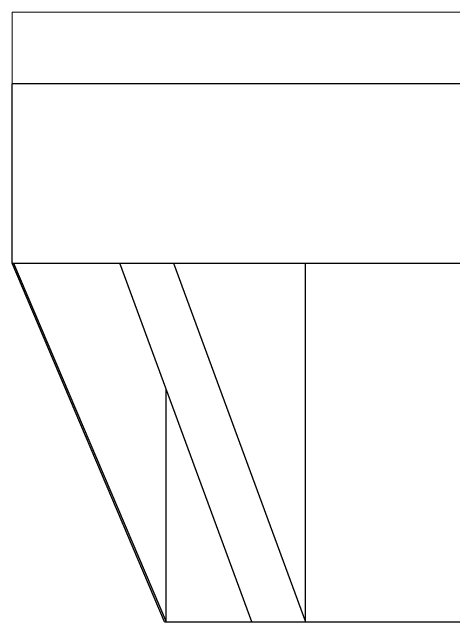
# Model space of a CAD drawing. Extents: x 9509 to 10103, y -15405 to -14985.
# Drawn here: x 9575.42 to 9587.74, y -15311.72 to -15294.72 of the extents above; entities that cross this region are included whole.
import ezdxf

# ---------------------------------------------------------------- set-up
doc = ezdxf.new("R2010")
doc.units = 0
doc.header["$MEASUREMENT"] = 0
doc.linetypes.add('HIDDEN2', pattern=[4.7625, 3.175, -1.5875])
doc.layers.get('0').update_dxf_attribs({"linetype": 'CONTINUOUS'})
doc.layers.add('1', color=4, linetype='HIDDEN2')

msp = doc.modelspace()

# ---------------------------------------------------------------- linework, layer by layer
at = {"color": 7, "linetype": 'Continuous'}
for p, q in [((9575.415, -15301.716), (9575.415, -15296.716)), ((9627.165, -15296.716), (9575.415, -15296.716)), ((9579.665, -15311.716), (9575.415, -15301.716)), ((9575.415, -15301.716), (9627.165, -15301.716)), ((9575.456, -15301.716), (9579.713, -15311.716)), ((9582.105, -15311.716), (9578.418, -15301.716)), ((9579.918, -15301.716), (9583.605, -15311.716)), ((9583.605, -15311.716), (9583.605, -15301.716)), ((9579.713, -15311.716), (9579.713, -15305.229)), ((9579.665, -15311.716), (9623.793, -15311.716))]:
    msp.add_line(p, q, dxfattribs=at)
at = {"layer": '1', "color": 7, "linetype": 'Continuous', "lineweight": 18}
for p, q in [((9575.415, -15294.716), (9628.962, -15294.716)), ((9575.415, -15296.716), (9575.415, -15294.716)), ((9575.415, -15296.716), (9628.962, -15296.716))]:
    msp.add_line(p, q, dxfattribs=at)

doc.saveas('drawing.dxf')
